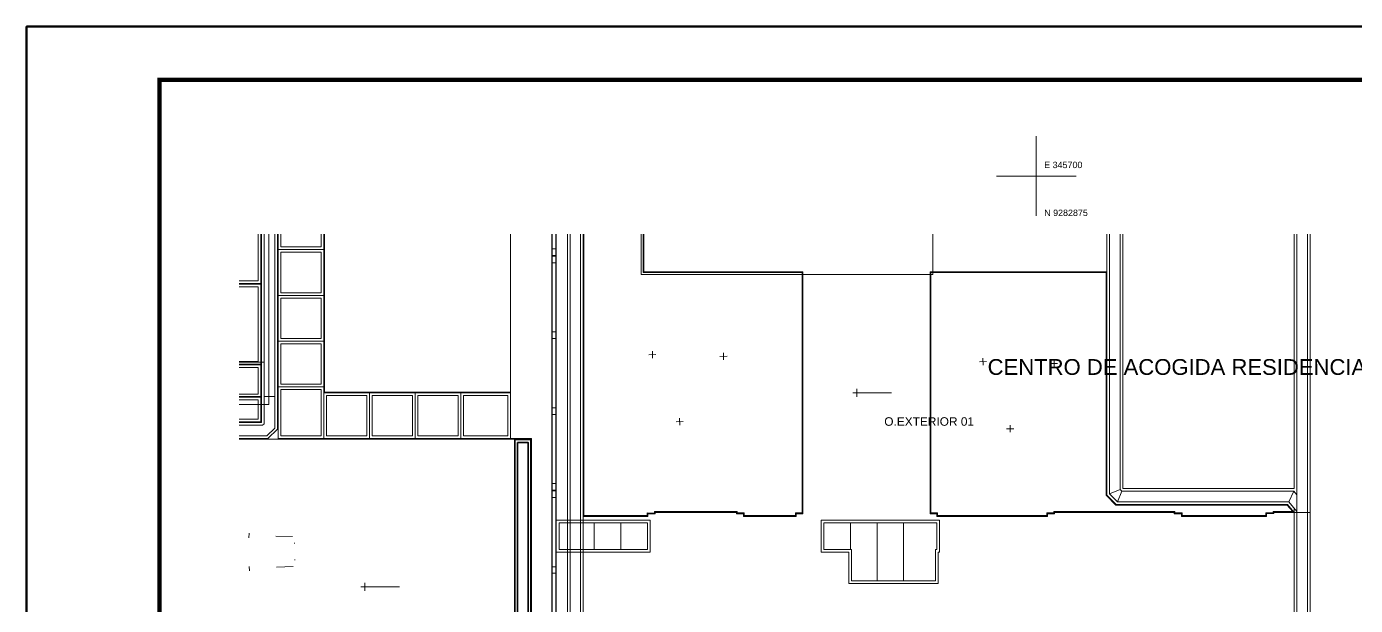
# Model space of a CAD drawing. Header units: metres. Extents: x 349122 to 349453, y 9281252 to 9281971.
# Drawn here: x 349142 to 349192, y 9281948.82 to 9281970.59 of the extents above; entities that cross this region are included whole.
import ezdxf
from ezdxf.enums import TextEntityAlignment as Align

# ---------------------------------------------------------------- set-up
doc = ezdxf.new("R2010")
doc.units = ezdxf.units.M
doc.header["$LTSCALE"] = 0.25
for name, color, linetype, lineweight in [('ARQ-BASE', 8, 'CONTINUOUS', 13), ('ARQ-TEXTO', 8, 'CONTINUOUS', 13), ('CUNETA', 3, 'CONTINUOUS', 35), ('GRILLA', 9, 'CONTINUOUS', 13), ('MARCO', 7, 'CONTINUOUS', 50)]:
    doc.layers.add(name, color=color, linetype=linetype, lineweight=lineweight)
doc.layers.add('TEXTOS', color=7, linetype='CONTINUOUS')
doc.styles.get("Standard").update_dxf_attribs({"font": 'arial.ttf'})

msp = doc.modelspace()

# ---------------------------------------------------------------- linework, layer by layer
at = {"layer": 'ARQ-BASE'}
for points in [[(349150.71, 9281961.025), (349150.71, 9281962.79)], [(349150.81, 9281956.674), (349150.81, 9281962.79)], [(349150.81, 9281960.925), (349150.81, 9281962.79)], [(349150.835, 9281962.79), (349150.835, 9281956.674)], [(349150.935, 9281956.675), (349150.935, 9281962.79)], [(349150.935, 9281962.79), (349150.935, 9281956.674)], [(349151.11, 9281962.79), (349151.11, 9281956.374)], [(349151.335, 9281962.79), (349151.335, 9281956.675)], [(349151.335, 9281962.79), (349151.335, 9281956.675)], [(349151.435, 9281962.79), (349151.435, 9281956.675)], [(349151.46, 9281962.79), (349151.46, 9281955.099)], [(349151.56, 9281962.304), (349151.56, 9281962.79)], [(349153.08, 9281962.79), (349153.08, 9281962.304)], [(349153.18, 9281962.79), (349153.18, 9281955.099)], [(349153.205, 9281956.844), (349153.205, 9281962.79)], [(349161.762, 9281962.79), (349161.762, 9281923.001), (349161, 9281923.001), (349161, 9281955.099), (349160.204, 9281955.099), (349160.205, 9281956.819), (349160.205, 9281957.044), (349160.205, 9281962.79)], [(349160.205, 9281957.044), (349160.205, 9281962.79)], [(349160.205, 9281962.79), (349160.205, 9281956.844)], [(349161.762, 9281962.79), (349161.762, 9281923.001)], [(349161.762, 9281918.001), (349161.762, 9281962.79)], [(349161.762, 9281918.001), (349161.762, 9281962.79)], [(349161.777, 9281917.986), (349161.777, 9281962.79)], [(349161.777, 9281917.986), (349161.777, 9281962.79)], [(349161.907, 9281917.856), (349161.907, 9281962.79)], [(349161.907, 9281917.856), (349161.907, 9281962.79)], [(349161.922, 9281917.841), (349161.922, 9281962.79)], [(349161.922, 9281917.841), (349161.922, 9281962.79)], [(349162.347, 9281962.79), (349162.347, 9281952.024)], [(349162.447, 9281962.79), (349162.447, 9281952.024)], [(349162.847, 9281952.024), (349162.847, 9281962.79)], [(349162.947, 9281962.79), (349162.947, 9281952.024)], [(349162.947, 9281952.174), (349162.947, 9281962.79)], [(349162.972, 9281952.2), (349162.972, 9281962.79)], [(349165.122, 9281961.274), (349165.122, 9281962.79)], [(349165.197, 9281962.79), (349165.197, 9281961.349)], [(349165.222, 9281962.79), (349165.222, 9281961.374)], [(349176.102, 9281962.79), (349176.102, 9281961.274)], [(349182.646, 9281962.79), (349182.646, 9281952.976)], [(349182.746, 9281953.017), (349182.746, 9281962.79)], [(349183.146, 9281962.79), (349183.146, 9281953.183)], [(349183.246, 9281962.79), (349183.246, 9281953.224)], [(349189.697, 9281962.79), (349189.697, 9281953.224)], [(349189.797, 9281962.79), (349189.797, 9281952.983)], [(349189.797, 9281952.324), (349189.797, 9281962.79)], [(349190.197, 9281962.79), (349190.197, 9281952.324)], [(349190.197, 9281962.79), (349190.197, 9281952.324)], [(349190.297, 9281962.79), (349190.297, 9281952.324)], [(349151.46, 9281962.204), (349153.18, 9281962.204)], [(349153.08, 9281962.304), (349151.56, 9281962.304)], [(349151.56, 9281960.584), (349151.56, 9281962.104)], [(349151.56, 9281962.104), (349153.08, 9281962.104)], [(349153.08, 9281962.104), (349153.08, 9281960.584)], [(349161.922, 9281961.981), (349161.762, 9281961.981)], [(349161.762, 9281961.981), (349161.762, 9281961.956)], [(349161.762, 9281961.956), (349161.922, 9281961.956)], [(349161.777, 9281961.981), (349161.777, 9281962.231)], [(349161.777, 9281962.231), (349161.907, 9281962.231)], [(349161.907, 9281961.981), (349161.777, 9281961.981)], [(349161.777, 9281961.706), (349161.777, 9281961.956)], [(349161.777, 9281961.956), (349161.907, 9281961.956)], [(349161.907, 9281962.231), (349161.907, 9281961.981)], [(349161.907, 9281961.956), (349161.907, 9281961.706)], [(349161.922, 9281961.956), (349161.922, 9281961.981)], [(349161.907, 9281961.706), (349161.777, 9281961.706)], [(349165.197, 9281961.349), (349171.176, 9281961.349)], [(349165.222, 9281961.374), (349171.202, 9281961.374)], [(349171.176, 9281961.349), (349171.176, 9281952.3)], [(349171.202, 9281961.374), (349171.202, 9281952.274)], [(349176.002, 9281961.374), (349182.646, 9281961.374)], [(349176.002, 9281952.274), (349176.002, 9281961.374)], [(349176.027, 9281961.349), (349182.621, 9281961.349)], [(349176.027, 9281952.3), (349176.027, 9281961.349)], [(349182.621, 9281961.349), (349182.621, 9281952.965)], [(349182.646, 9281961.374), (349182.646, 9281952.976)], [(349150, 9281961.025), (349150.71, 9281961.025)], [(349150, 9281960.925), (349150.81, 9281960.925)], [(349150.81, 9281960.899), (349150, 9281960.899)], [(349150.81, 9281957.899), (349150.81, 9281960.899)], [(349176.102, 9281961.274), (349165.122, 9281961.274)], [(349150.71, 9281960.799), (349150, 9281960.799)], [(349150.71, 9281957.999), (349150.71, 9281960.799)], [(349151.46, 9281960.484), (349153.18, 9281960.484)], [(349153.08, 9281960.584), (349151.56, 9281960.584)], [(349151.56, 9281958.864), (349151.56, 9281960.384)], [(349151.56, 9281960.384), (349153.08, 9281960.384)], [(349153.08, 9281960.384), (349153.08, 9281958.864)], [(349153.08, 9281958.864), (349151.56, 9281958.864)], [(349161.777, 9281958.856), (349161.777, 9281959.106)], [(349161.777, 9281959.106), (349161.907, 9281959.106)], [(349161.907, 9281958.856), (349161.777, 9281958.856)], [(349161.907, 9281959.106), (349161.907, 9281958.856)], [(349151.46, 9281958.764), (349153.18, 9281958.764)], [(349151.56, 9281957.144), (349151.56, 9281958.664)], [(349151.56, 9281958.664), (349153.08, 9281958.664)], [(349153.08, 9281958.664), (349153.08, 9281957.144)], [(349165.544, 9281958.39), (349165.549, 9281958.121)], [(349168.22, 9281958.325), (349168.225, 9281958.056)], [(349150, 9281957.999), (349150.71, 9281957.999)], [(349150, 9281957.975), (349150.935, 9281957.975)], [(349150, 9281957.899), (349150.81, 9281957.899)], [(349150.81, 9281957.874), (349150, 9281957.874)], [(349150.81, 9281956.674), (349150.81, 9281957.874)], [(349165.412, 9281958.253), (349165.681, 9281958.258)], [(349168.088, 9281958.188), (349168.357, 9281958.193)], [(349177.848, 9281957.988), (349178.117, 9281957.992)], [(349177.98, 9281958.125), (349177.985, 9281957.855)], [(349180.524, 9281957.922), (349180.793, 9281957.927)], [(349180.656, 9281958.059), (349180.661, 9281957.79)], [(349150.71, 9281957.774), (349150, 9281957.774)], [(349150.71, 9281956.774), (349150.71, 9281957.774)], [(349151.46, 9281957.044), (349153.18, 9281957.044)], [(349153.08, 9281957.144), (349151.56, 9281957.144)], [(349151.56, 9281955.199), (349151.56, 9281956.944)], [(349151.56, 9281956.944), (349153.08, 9281956.944)], [(349153.08, 9281956.944), (349153.08, 9281955.199)], [(349153.18, 9281956.819), (349160.204, 9281956.819)], [(349153.18, 9281955.099), (349153.18, 9281956.819)], [(349153.18, 9281956.819), (349158.34, 9281956.819)], [(349160.205, 9281956.844), (349153.205, 9281956.844)], [(349154.9, 9281955.099), (349154.9, 9281956.819)], [(349156.62, 9281955.099), (349156.62, 9281956.819)], [(349158.34, 9281955.099), (349158.34, 9281956.819)], [(349160.204, 9281955.099), (349160.205, 9281956.819)], [(349160.204, 9281955.099), (349160.204, 9281956.819)], [(349160.205, 9281956.819), (349160.205, 9281957.044)], [(349161.78, 9281955.099), (349161.78, 9281956.819)], [(349173.092, 9281956.813), (349174.542, 9281956.813)], [(349173.242, 9281956.663), (349173.242, 9281956.963)], [(349150, 9281956.774), (349150.71, 9281956.774)], [(349150, 9281956.674), (349150.81, 9281956.674)], [(349150, 9281956.674), (349150.81, 9281956.674)], [(349150, 9281956.65), (349150.81, 9281956.65)], [(349150, 9281956.55), (349150.71, 9281956.55)], [(349151.11, 9281956.374), (349150, 9281956.374)], [(349150.71, 9281956.55), (349150.71, 9281955.824)], [(349150.81, 9281956.65), (349150.81, 9281955.724)], [(349150.835, 9281956.674), (349150.835, 9281955.699)], [(349151.335, 9281956.675), (349150.935, 9281956.675)], [(349150.935, 9281956.674), (349150.935, 9281955.658)], [(349151.335, 9281956.675), (349151.335, 9281955.492)], [(349151.435, 9281956.675), (349151.435, 9281955.451)], [(349153.28, 9281955.199), (349153.28, 9281956.719)], [(349153.28, 9281956.719), (349154.8, 9281956.719)], [(349154.8, 9281956.719), (349154.8, 9281955.199)], [(349155, 9281955.199), (349155, 9281956.719)], [(349155, 9281956.719), (349156.52, 9281956.719)], [(349156.52, 9281956.719), (349156.52, 9281955.199)], [(349156.72, 9281955.199), (349156.72, 9281956.719)], [(349156.72, 9281956.719), (349158.24, 9281956.719)], [(349158.24, 9281956.719), (349158.24, 9281955.199)], [(349158.44, 9281955.199), (349158.44, 9281956.719)], [(349158.44, 9281956.719), (349160.104, 9281956.719)], [(349160.104, 9281956.719), (349160.104, 9281955.199)], [(349150.71, 9281955.824), (349150, 9281955.824)], [(349161.777, 9281956.006), (349161.777, 9281956.256)], [(349161.777, 9281956.256), (349161.907, 9281956.256)], [(349161.907, 9281956.006), (349161.777, 9281956.006)], [(349161.907, 9281956.256), (349161.907, 9281956.006)], [(349166.567, 9281955.868), (349166.572, 9281955.599)], [(349150.81, 9281955.724), (349150, 9281955.724)], [(349150.835, 9281955.699), (349150, 9281955.699)], [(349150.876, 9281955.599), (349150, 9281955.599)], [(349150.876, 9281955.599), (349150.935, 9281955.658)], [(349151.042, 9281955.199), (349151.335, 9281955.492)], [(349151.083, 9281955.099), (349151.435, 9281955.451)], [(349166.435, 9281955.731), (349166.704, 9281955.736)], [(349178.871, 9281955.465), (349179.14, 9281955.47)], [(349179.003, 9281955.602), (349179.008, 9281955.333)], [(349151.042, 9281955.199), (349150, 9281955.199)], [(349151.083, 9281955.099), (349150, 9281955.099)], [(349161, 9281955.074), (349150, 9281955.074)], [(349150, 9281918.001), (349156.759, 9281918.001), (349156.759, 9281921.001), (349158.759, 9281923.001), (349161, 9281923.001), (349161, 9281955.074), (349150, 9281955.074)], [(349151.46, 9281955.099), (349153.18, 9281955.099)], [(349153.08, 9281955.199), (349151.56, 9281955.199)], [(349160.204, 9281955.099), (349153.18, 9281955.099)], [(349154.8, 9281955.199), (349153.28, 9281955.199)], [(349156.52, 9281955.199), (349155, 9281955.199)], [(349158.24, 9281955.199), (349156.72, 9281955.199)], [(349160.104, 9281955.199), (349158.44, 9281955.199)], [(349161, 9281955.099), (349160.204, 9281955.099)], [(349160.375, 9281955.049), (349160.375, 9281923.001)], [(349160.975, 9281955.049), (349160.375, 9281955.049)], [(349160.475, 9281954.949), (349160.475, 9281923.001)], [(349160.875, 9281954.949), (349160.475, 9281954.949)], [(349160.475, 9281923.001), (349160.475, 9281954.949)], [(349160.475, 9281954.949), (349160.875, 9281954.949)], [(349160.875, 9281954.949), (349160.875, 9281923.001)], [(349160.875, 9281954.949), (349160.875, 9281923.001)], [(349160.975, 9281955.049), (349160.975, 9281923.001)], [(349161, 9281923.001), (349161, 9281955.099)], [(349161, 9281923.001), (349161, 9281955.074)], [(349161.777, 9281953.156), (349161.777, 9281953.406)], [(349161.777, 9281953.406), (349161.907, 9281953.406)], [(349161.907, 9281953.406), (349161.907, 9281953.156)], [(349161.922, 9281953.156), (349161.762, 9281953.156)], [(349161.762, 9281953.156), (349161.762, 9281953.131)], [(349161.762, 9281953.131), (349161.922, 9281953.131)], [(349161.907, 9281953.156), (349161.777, 9281953.156)], [(349161.777, 9281952.881), (349161.777, 9281953.131)], [(349161.777, 9281953.131), (349161.907, 9281953.131)], [(349161.907, 9281952.881), (349161.777, 9281952.881)], [(349161.907, 9281953.131), (349161.907, 9281952.881)], [(349161.922, 9281953.131), (349161.922, 9281953.156)], [(349182.621, 9281952.965), (349182.987, 9281952.599)], [(349182.646, 9281952.976), (349182.998, 9281952.624)], [(349182.646, 9281952.976), (349182.998, 9281952.624)], [(349183.146, 9281953.183), (349182.746, 9281953.017)], [(349182.746, 9281953.017), (349183.146, 9281953.183)], [(349182.746, 9281953.017), (349183.039, 9281952.724)], [(349183.039, 9281952.724), (349182.746, 9281953.017)], [(349183.205, 9281953.124), (349183.039, 9281952.724)], [(349183.205, 9281953.124), (349183.039, 9281952.724)], [(349183.146, 9281953.183), (349183.205, 9281953.124)], [(349183.146, 9281953.183), (349183.205, 9281953.124)], [(349183.146, 9281953.183), (349183.205, 9281953.124)], [(349183.205, 9281953.124), (349189.679, 9281953.124)], [(349189.679, 9281953.124), (349183.205, 9281953.124)], [(349183.246, 9281953.224), (349189.697, 9281953.224)], [(349189.492, 9281952.724), (349189.679, 9281953.124)], [(349189.492, 9281952.724), (349189.679, 9281953.124)], [(349189.797, 9281952.983), (349189.679, 9281953.124)], [(349189.679, 9281953.124), (349189.797, 9281952.983)], [(349189.797, 9281952.983), (349189.797, 9281952.361)], [(349168.732, 9281952.35), (349165.621, 9281952.35)], [(349165.621, 9281952.35), (349165.621, 9281952.299)], [(349168.706, 9281952.324), (349165.646, 9281952.324)], [(349165.646, 9281952.324), (349165.646, 9281952.274)], [(349168.706, 9281952.274), (349168.706, 9281952.324)], [(349168.732, 9281952.3), (349168.732, 9281952.35)], [(349185.206, 9281952.35), (349180.651, 9281952.35)], [(349180.651, 9281952.35), (349180.651, 9281952.3)], [(349185.18, 9281952.324), (349180.677, 9281952.324)], [(349180.677, 9281952.324), (349180.677, 9281952.274)], [(349182.987, 9281952.599), (349189.434, 9281952.599)], [(349182.998, 9281952.624), (349189.446, 9281952.624)], [(349182.998, 9281952.624), (349189.446, 9281952.624)], [(349183.039, 9281952.724), (349189.492, 9281952.724)], [(349183.039, 9281952.724), (349189.492, 9281952.724)], [(349185.18, 9281952.274), (349185.18, 9281952.324)], [(349185.206, 9281952.3), (349185.206, 9281952.35)], [(349189.642, 9281952.35), (349188.9, 9281952.35)], [(349188.9, 9281952.35), (349188.9, 9281952.3)], [(349189.697, 9281952.324), (349188.925, 9281952.324)], [(349188.925, 9281952.324), (349188.925, 9281952.275)], [(349189.434, 9281952.599), (349189.642, 9281952.35)], [(349189.697, 9281952.324), (349189.446, 9281952.624)], [(349189.446, 9281952.624), (349189.697, 9281952.324)], [(349189.797, 9281952.361), (349189.492, 9281952.724)], [(349189.797, 9281952.361), (349189.492, 9281952.724)], [(349189.697, 9281952.48), (349189.697, 9281923.898)], [(349189.697, 9281952.324), (349190.297, 9281952.324)], [(349189.797, 9281952.361), (349189.797, 9281952.324)], [(349189.797, 9281952.324), (349189.797, 9281923.603)], [(349190.197, 9281952.324), (349189.797, 9281952.324)], [(349190.197, 9281952.324), (349190.197, 9281923.818)], [(349190.297, 9281952.324), (349190.297, 9281923.872)], [(349165.459, 9281952.024), (349161.922, 9281952.024)], [(349161.922, 9281952.024), (349161.922, 9281950.824)], [(349165.359, 9281951.924), (349162.039, 9281951.924)], [(349162.039, 9281951.924), (349162.039, 9281950.924)], [(349162.347, 9281952.024), (349162.347, 9281948.825)], [(349162.447, 9281952.024), (349162.447, 9281948.825)], [(349162.447, 9281952.024), (349162.847, 9281952.024)], [(349162.847, 9281952.024), (349162.847, 9281948.825)], [(349165.371, 9281952.174), (349162.947, 9281952.174)], [(349162.947, 9281952.024), (349162.947, 9281948.825)], [(349165.346, 9281952.2), (349162.972, 9281952.2)], [(349163.359, 9281951.924), (349163.359, 9281950.924)], [(349164.359, 9281951.924), (349164.359, 9281950.924)], [(349165.621, 9281952.299), (349165.346, 9281952.3)], [(349165.346, 9281952.3), (349165.346, 9281952.2)], [(349165.359, 9281950.924), (349165.359, 9281951.924)], [(349165.646, 9281952.274), (349165.371, 9281952.274)], [(349165.371, 9281952.274), (349165.371, 9281952.174)], [(349165.459, 9281950.824), (349165.459, 9281952.024)], [(349168.976, 9281952.274), (349168.706, 9281952.274)], [(349169.002, 9281952.3), (349168.732, 9281952.3)], [(349168.976, 9281952.174), (349168.976, 9281952.274)], [(349170.952, 9281952.174), (349168.976, 9281952.174)], [(349169.002, 9281952.2), (349169.002, 9281952.3)], [(349170.926, 9281952.2), (349169.002, 9281952.2)], [(349171.176, 9281952.3), (349170.926, 9281952.3)], [(349170.926, 9281952.3), (349170.926, 9281952.2)], [(349171.202, 9281952.274), (349170.952, 9281952.274)], [(349170.952, 9281952.274), (349170.952, 9281952.174)], [(349176.348, 9281952.024), (349171.899, 9281952.024)], [(349171.899, 9281952.024), (349171.899, 9281950.824)], [(349176.248, 9281951.924), (349171.999, 9281951.924)], [(349171.999, 9281951.924), (349171.999, 9281950.924)], [(349172.999, 9281950.924), (349172.999, 9281951.924)], [(349173.999, 9281949.749), (349173.999, 9281951.924)], [(349174.999, 9281949.749), (349174.999, 9281951.924)], [(349176.252, 9281952.274), (349176.002, 9281952.274)], [(349176.277, 9281952.3), (349176.027, 9281952.3)], [(349176.248, 9281950.924), (349176.248, 9281951.924)], [(349176.252, 9281952.174), (349176.252, 9281952.274)], [(349180.407, 9281952.174), (349176.252, 9281952.174)], [(349176.277, 9281952.2), (349176.277, 9281952.3)], [(349180.381, 9281952.2), (349176.277, 9281952.2)], [(349176.348, 9281950.824), (349176.348, 9281952.024)], [(349180.651, 9281952.3), (349180.381, 9281952.3)], [(349180.381, 9281952.3), (349180.381, 9281952.2)], [(349180.677, 9281952.274), (349180.407, 9281952.274)], [(349180.407, 9281952.274), (349180.407, 9281952.174)], [(349185.45, 9281952.274), (349185.18, 9281952.274)], [(349185.476, 9281952.3), (349185.206, 9281952.3)], [(349185.45, 9281952.174), (349185.45, 9281952.274)], [(349188.65, 9281952.174), (349185.45, 9281952.174)], [(349185.476, 9281952.2), (349185.476, 9281952.3)], [(349188.625, 9281952.2), (349185.476, 9281952.2)], [(349188.9, 9281952.3), (349188.625, 9281952.3)], [(349188.625, 9281952.3), (349188.625, 9281952.2)], [(349188.925, 9281952.275), (349188.65, 9281952.274)], [(349188.65, 9281952.274), (349188.65, 9281952.174)], [(349150.359, 9281951.363), (349150.372, 9281951.537)], [(349151.38, 9281951.428), (349152.009, 9281951.414)], [(349152.072, 9281951.165), (349152.094, 9281951.166)], [(349161.922, 9281950.824), (349165.459, 9281950.824)], [(349162.039, 9281950.924), (349165.359, 9281950.924)], [(349171.899, 9281950.824), (349172.939, 9281950.824)], [(349171.999, 9281950.924), (349173.039, 9281950.924)], [(349172.939, 9281950.824), (349172.939, 9281949.649)], [(349173.039, 9281950.924), (349173.039, 9281949.749)], [(349176.194, 9281949.749), (349176.194, 9281950.924)], [(349176.194, 9281950.924), (349176.248, 9281950.924)], [(349176.294, 9281949.649), (349176.294, 9281950.824)], [(349176.294, 9281950.824), (349176.348, 9281950.824)], [(349152.082, 9281950.541), (349152.103, 9281950.542)], [(349150.374, 9281950.293), (349150.393, 9281950.119)], [(349151.398, 9281950.258), (349152.026, 9281950.291)], [(349161.777, 9281950.031), (349161.777, 9281950.281)], [(349161.777, 9281950.281), (349161.907, 9281950.281)], [(349161.907, 9281950.031), (349161.777, 9281950.031)], [(349161.907, 9281950.281), (349161.907, 9281950.031)], [(349154.582, 9281949.52), (349156.032, 9281949.52)], [(349154.732, 9281949.37), (349154.732, 9281949.67)], [(349172.939, 9281949.649), (349176.294, 9281949.649)], [(349173.039, 9281949.749), (349176.194, 9281949.749)], [(349162.347, 9281948.825), (349162.347, 9281915.028)], [(349162.447, 9281948.825), (349162.447, 9281915.028)], [(349162.847, 9281948.825), (349162.847, 9281915.114)], [(349162.947, 9281948.825), (349162.947, 9281915.114)]]:
    msp.add_lwpolyline(points, dxfattribs=at)
at = {"layer": 'CUNETA'}
for points in [[(349160.375, 9281955.049), (349160.375, 9281923.001)], [(349160.475, 9281954.949), (349160.475, 9281923.001)], [(349160.875, 9281923.001), (349160.475, 9281923.001), (349160.475, 9281954.949), (349160.875, 9281954.949), (349160.875, 9281923.001)], [(349160.875, 9281954.949), (349160.875, 9281923.001)], [(349160.975, 9281955.049), (349160.975, 9281923.001)]]:
    msp.add_lwpolyline(points, dxfattribs=at)
at = {"layer": 'GRILLA'}
for p, q in [((349179.988, 9281963.468), (349179.988, 9281966.468)), ((349178.488, 9281964.968), (349181.488, 9281964.968))]:
    msp.add_line(p, q, dxfattribs=at)
at = {"layer": 'MARCO'}
msp.add_lwpolyline([(349142, 9281851.79), (349310.2, 9281851.79), (349310.2, 9281970.59), (349142, 9281970.59)], close=True, dxfattribs=at)
at = {"layer": 'MARCO', "const_width": 0.16}
msp.add_lwpolyline([(349147, 9281853.79), (349308.2, 9281853.79), (349308.2, 9281968.59), (349147, 9281968.59)], close=True, dxfattribs=at)

# ---------------------------------------------------------------- texts
at = {"layer": 'ARQ-TEXTO'}
msp.add_text('O.EXTERIOR 01', height=0.32, dxfattribs=at).set_placement((349174.27, 9281955.58))
at = {"layer": 'GRILLA'}
for s, p in [('E 345700', (349180.288, 9281965.268)), ('N 9282875', (349180.288, 9281963.468))]:
    msp.add_text(s, height=0.24, dxfattribs=at).set_placement(p)
at = {"layer": 'TEXTOS'}
msp.add_text('CENTRO DE ACOGIDA RESIDENCIAL - VARONES (CUI 2705619) - FRENTE A LA CARRETERA OASIS', height=0.594, dxfattribs=at).set_placement((349197.845, 9281957.79), align=Align.MIDDLE_CENTER)

doc.saveas('drawing.dxf')
